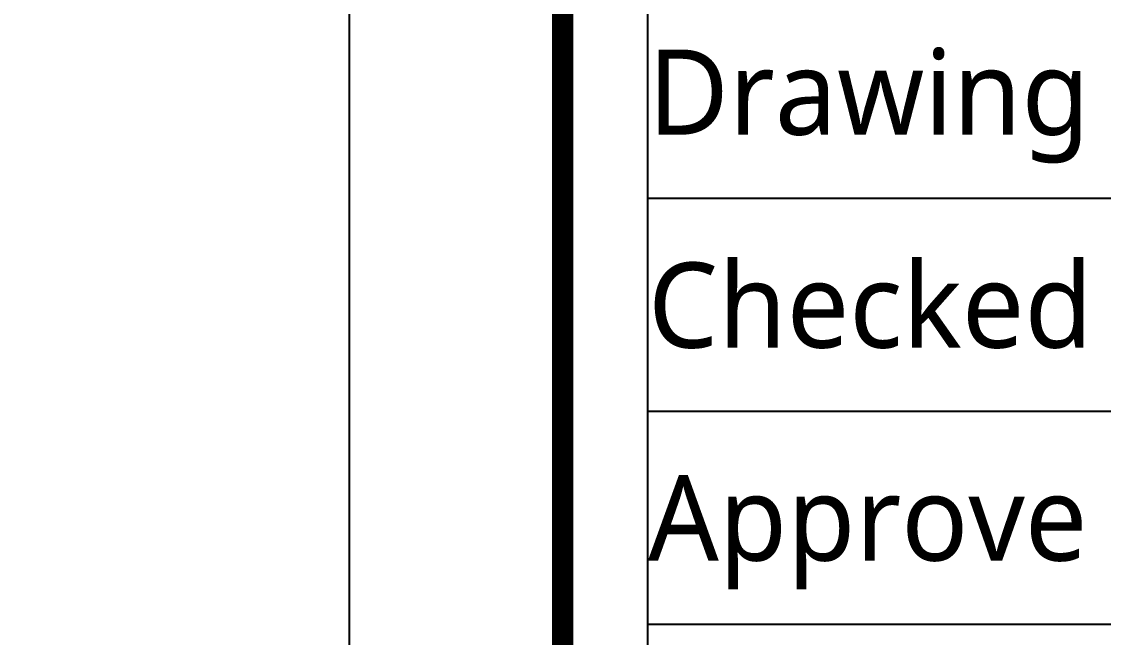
# Model space of a CAD drawing. Header units: millimetres. Extents: x 2135 to 254135, y 1035 to 90135.
# Drawn here: x 36865 to 39403, y 67555 to 69001 of the extents above; entities that cross this region are included whole.
import ezdxf
from ezdxf.enums import TextEntityAlignment as Align

# ---------------------------------------------------------------- set-up
doc = ezdxf.new("R2010")
doc.units = ezdxf.units.MM
doc.layers.get('Defpoints').update_dxf_attribs({"color": 157})
for name, color, linetype in [('form_TED.A', 40, 'Continuous'), ('TEXT2_TED.A', 3, 'Continuous'), ('WA2(가벽)_TED.A', 7, 'Continuous')]:
    doc.layers.add(name, color=color, linetype=linetype)
doc.styles.add('맑은고딕', font='malgun.ttf')

# ---------------------------------------------------------------- blocks, each defined once
blk = doc.blocks.new('FORM_TED.A')
at = {"layer": 'Defpoints', "color": 143, "ltscale": 100, "true_color": 0x7aafdf}
blk.add_lwpolyline([(12, 13.5), (355, 13.5), (355, 283.5), (12, 283.5)], close=True, dxfattribs=at)
at = {"layer": 'form_TED.A', "color": 253, "ltscale": 30}
blk.add_line((362, 8.5), (362, 258.5), dxfattribs=at)
at = {"layer": 'form_TED.A', "ltscale": 30}
for p, q in [((405, 81.5), (362, 81.5)), ((405, 76.5), (362, 76.5)), ((405, 71.5), (362, 71.5))]:
    blk.add_line(p, q, dxfattribs=at)
at = {"layer": 'form_TED.A', "ltscale": 30, "const_width": 0.5}
blk.add_lwpolyline([(360, 8.5), (360, 288.5)], dxfattribs=at)
at = {"layer": 'TEXT2_TED.A', "style": '맑은고딕'}
for s, p in [('Drawing', (362, 84)), ('Checked', (362, 79)), ('Approve', (362, 74))]:
    blk.add_text(s, height=2, dxfattribs=at).set_placement(p, align=Align.MIDDLE_LEFT)

msp = doc.modelspace()

# ---------------------------------------------------------------- block references
at = {"layer": 'WA2(가벽)_TED.A', "xscale": 100, "yscale": 100, "zscale": 100}
msp.add_blockref('FORM_TED.A', (2134.6, 60435.4), dxfattribs=at)

doc.saveas('drawing.dxf')
